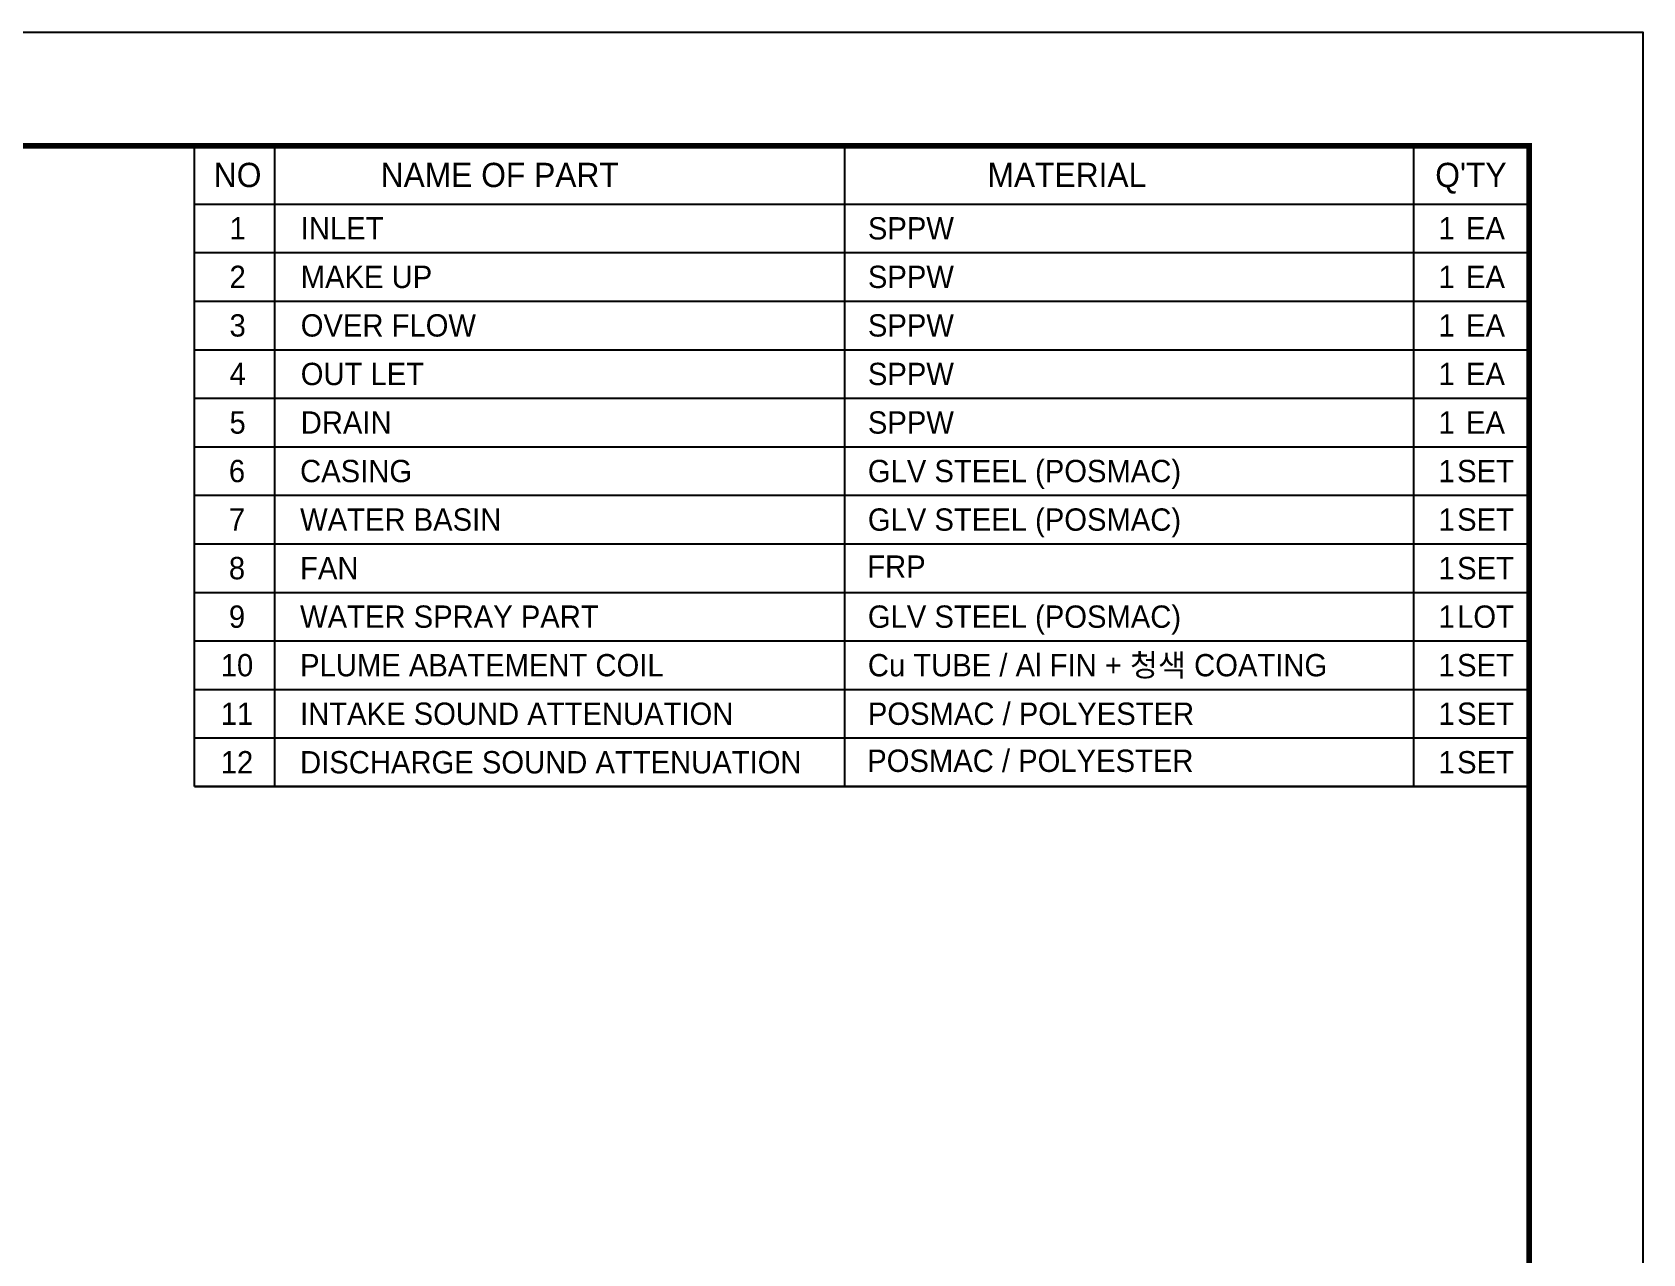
# Model space of a CAD drawing. Header units: millimetres. Extents: x 1817 to 34080, y 1746 to 24560.
# Drawn here: x 23189 to 34080, y 16300 to 24560 of the extents above; entities that cross this region are included whole.
import ezdxf
from ezdxf.enums import TextEntityAlignment as Align

# ---------------------------------------------------------------- set-up
doc = ezdxf.new("R2010")
doc.units = ezdxf.units.MM
for name, color, linetype in [('냉각탑_box', 1, 'Continuous'), ('냉각탑_form', 1, 'Continuous'), ('냉각탑_text', 3, 'Continuous')]:
    doc.layers.add(name, color=color, linetype=linetype)
doc.styles.add('돋움', font='Dotum.ttf')

# ---------------------------------------------------------------- blocks, each defined once
blk = doc.blocks.new('냉각탑form')
at = {"layer": 'Defpoints'}
blk.add_lwpolyline([(0, 297.07), (420.1, 297.07), (420.1, 0), (0, 0)], close=True, dxfattribs=at)
at = {"layer": '냉각탑_form', "const_width": 0.5}
blk.add_lwpolyline([(10, 287.07), (10, 10), (410.1, 10), (410.1, 287.07)], close=True, dxfattribs=at)

msp = doc.modelspace()

# ---------------------------------------------------------------- linework, layer by layer
at = {"layer": '냉각탑_box'}
for p, q in [((24827.5, 23792.1), (24827.5, 19459.7)), ((28681.4, 23792.1), (28681.4, 19459.7)), ((32529.5, 23792.1), (32529.5, 19459.7)), ((24285.7, 23398.3), (33311.4, 23398.3)), ((24285.7, 23070.1), (33311.4, 23070.1)), ((24285.7, 22741.9), (33311.4, 22741.9)), ((24285.7, 22413.6), (33311.4, 22413.6)), ((24285.7, 22085.4), (33311.4, 22085.4)), ((24285.7, 21757.2), (33311.4, 21757.2)), ((24285.7, 21429), (33311.4, 21429)), ((24285.7, 21100.8), (33311.4, 21100.8)), ((24285.7, 20772.6), (33311.4, 20772.6)), ((24285.7, 20444.4), (33311.4, 20444.4)), ((24285.7, 20116.2), (33311.4, 20116.2)), ((24285.7, 19788), (33311.4, 19788)), ((24285.7, 19459.7), (33311.4, 19459.7))]:
    msp.add_line(p, q, dxfattribs=at)
msp.add_lwpolyline([(24285.7, 19459.7), (24285.7, 23792.1), (33311.4, 23792.1), (33311.4, 19459.7)], close=True, dxfattribs=at)

# ---------------------------------------------------------------- block references
at = {"layer": '냉각탑_form', "xscale": 76.7980057517581, "yscale": 76.7980057517581, "zscale": 76.7980057517581}
msp.add_blockref('냉각탑form', (1816.5, 1745.7), dxfattribs=at)

# ---------------------------------------------------------------- texts
at = {"layer": '냉각탑_text', "style": '돋움'}
for s, height, p in [('NO', 164.11, (24577.7, 23595.2)), ('NAME OF PART', 164.106, (26350.1, 23595.2)), ('MATERIAL', 164.11, (30185.1, 23595.2)), ("Q'TY", 164.11, (32917.5, 23595.2)), ('1', 151, (24577.7, 23234.2)), ('1', 151, (32753.4, 23234.2)), ('EA', 150.98, (33016, 23234.2)), ('2', 151, (24577.7, 22906)), ('1', 151, (32753.4, 22906)), ('EA', 150.98, (33016, 22906)), ('3', 151, (24577.7, 22577.8)), ('1', 151, (32753.4, 22577.8)), ('EA', 150.98, (33016, 22577.8)), ('4', 151, (24577.7, 22249.5)), ('1', 151, (32753.4, 22249.5)), ('EA', 150.98, (33016, 22249.5)), ('5', 151, (24577.7, 21921.3)), ('1', 151, (32753.4, 21921.3)), ('EA', 150.98, (33016, 21921.3)), ('6', 151, (24573.4, 21593.1)), ('1', 151, (32753.4, 21593.1)), ('SET', 150.98, (33016, 21593.1)), ('7', 151, (24573.4, 21264.9)), ('1', 151, (32753.4, 21264.9)), ('SET', 150.98, (33016, 21264.9)), ('8', 151, (24573.4, 20936.7)), ('1', 151, (32753.4, 20936.7)), ('SET', 150.98, (33016, 20936.7)), ('9', 151, (24573.4, 20608.5)), ('1', 151, (32753.4, 20608.5)), ('LOT', 150.98, (33016, 20608.5)), ('10', 150.98, (24573.4, 20280.3)), ('1', 151, (32753.4, 20280.3)), ('SET', 150.98, (33016, 20280.3)), ('11', 150.98, (24573.4, 19952.1)), ('1', 151, (32753.4, 19952.1)), ('SET', 150.98, (33016, 19952.1)), ('12', 150.98, (24573.4, 19623.9)), ('1', 151, (32753.4, 19623.9)), ('SET', 150.98, (33016, 19623.9))]:
    msp.add_text(s, height=height, dxfattribs=at).set_placement(p, align=Align.MIDDLE_CENTER)
for s, height, p in [('INLET ', 150.98, (25004.4, 23234.2)), ('SPPW', 150.98, (28839.5, 23234.2)), ('MAKE UP', 150.98, (25004.4, 22906)), ('SPPW', 150.98, (28839.5, 22906)), ('OVER FLOW', 150.98, (25004.4, 22577.8)), ('SPPW', 150.98, (28839.5, 22577.8)), ('OUT LET ', 150.98, (25004.4, 22249.5)), ('SPPW', 150.98, (28839.5, 22249.5)), ('DRAIN', 150.98, (25004.4, 21921.3)), ('SPPW', 150.98, (28839.5, 21921.3)), ('GLV STEEL (POSMAC)', 150.977, (28839.5, 21593.1)), ('CASING', 150.98, (25000.1, 21593.1)), ('GLV STEEL (POSMAC)', 150.977, (28839.5, 21264.9)), ('WATER BASIN', 150.977, (25000.1, 21264.9)), ('FRP', 150.98, (28835.1, 20946.8)), ('FAN', 150.98, (25000.1, 20936.7)), ('WATER SPRAY PART', 150.977, (25000.1, 20608.5)), ('GLV STEEL (POSMAC)', 150.977, (28839.5, 20608.5)), ('Cu TUBE / Al FIN + 청색 COATING', 150.977, (28839.5, 20280.3)), ('PLUME ABATEMENT COIL', 150.977, (25000.1, 20280.3)), ('INTAKE SOUND ATTENUATION', 150.977, (25000.1, 19952.1)), ('POSMAC / POLYESTER', 150.977, (28839.5, 19952.1)), ('POSMAC / POLYESTER', 150.977, (28835.1, 19633.9)), ('DISCHARGE SOUND ATTENUATION', 150.977, (25000.1, 19623.9))]:
    msp.add_text(s, height=height, dxfattribs=at).set_placement(p, align=Align.MIDDLE_LEFT)

doc.saveas('drawing.dxf')
